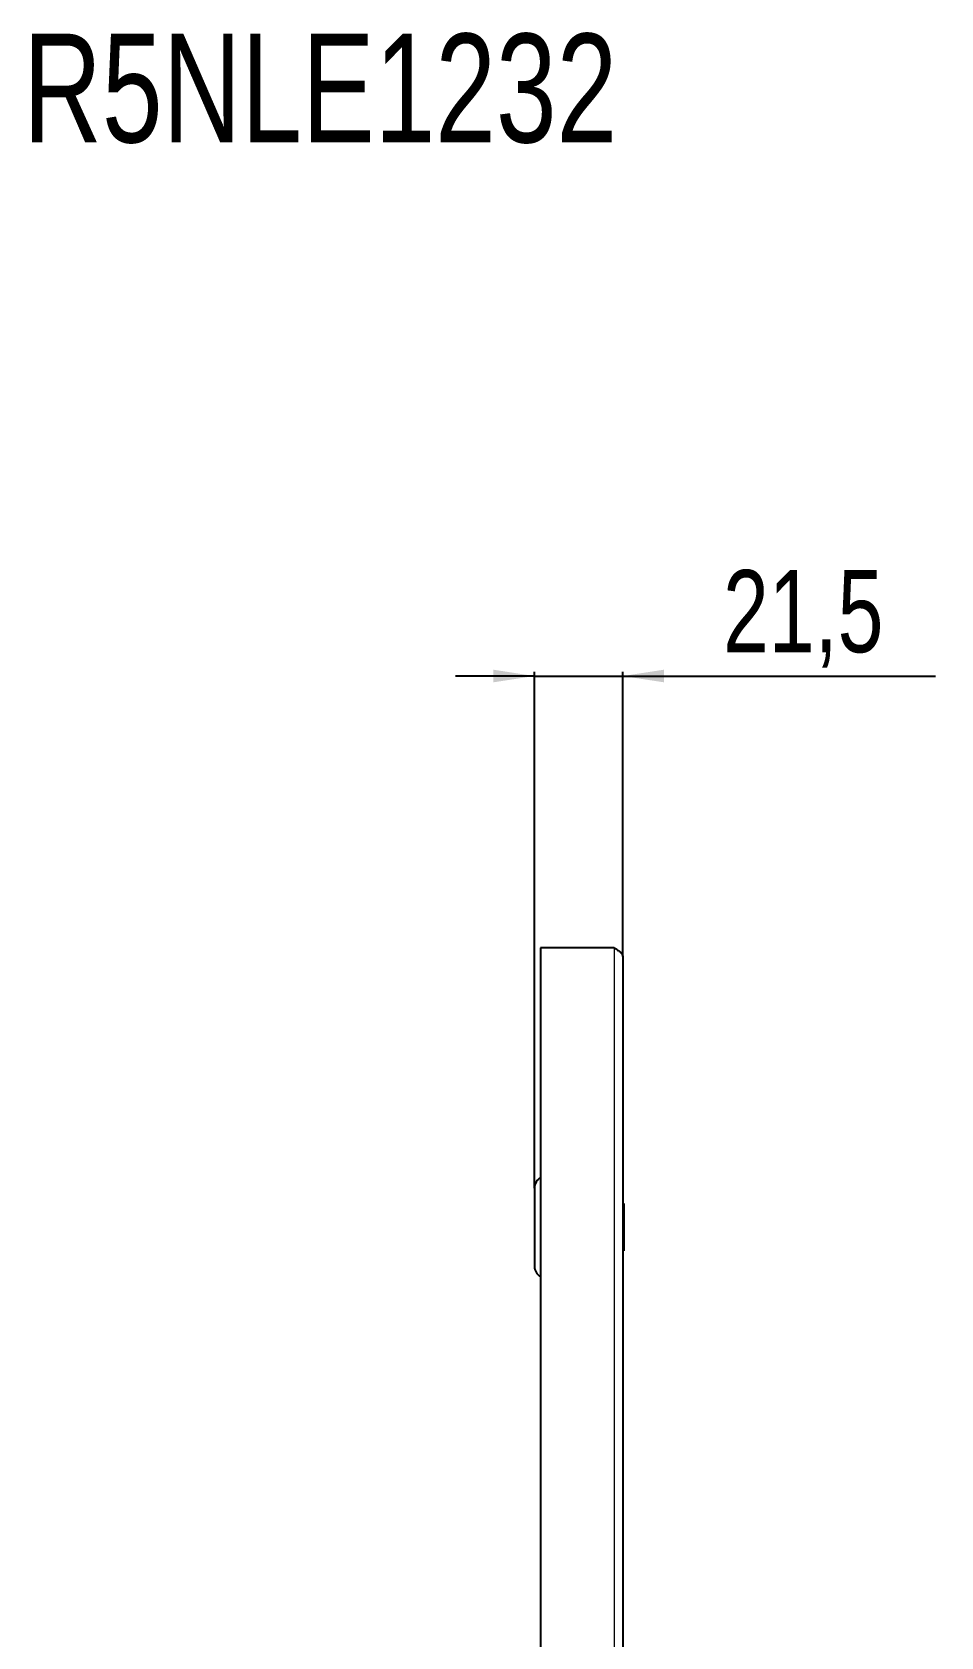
# Model space of a CAD drawing. Header units: millimetres. Extents: x -222 to 959, y -583 to 1023.
# Drawn here: x 344.1 to 565.3, y 632.6 to 1023.3 of the extents above; entities that cross this region are included whole.
import ezdxf

# ---------------------------------------------------------------- set-up
doc = ezdxf.new("R2010")
doc.units = ezdxf.units.MM
doc.layers.add('FORMAT', color=7, linetype='Continuous')
doc.styles.add('SLDTEXTSTYLE0', font='TXT', dxfattribs={"width": 0.75})
doc.dimstyles.new('SLDDIMSTYLE1', dxfattribs={"dimtxt": 20, "dimasz": 10, "dimexe": 0, "dimexo": 0.0625, "dimgap": 5, "dimtad": 2, "dimdec": 1, "dimrnd": 1e-09, "dimzin": 12, "dimdsep": 46, "dimtxsty": 'SLDTEXTSTYLE0', "dimsah": 1, "dimcen": 0.09, "dimadec": 0, "dimazin": 3, "dimtfac": 1, "dimtmove": 0, "dimatfit": 0, "dimfxl": 0, "dimfrac": 2, "dimtolj": 1, "dimtzin": 12, "dimarcsym": 0})

# ---------------------------------------------------------------- blocks, each defined once
blk = doc.blocks.new('_D_4')
at = {"layer": 'FORMAT'}
for p, q in [((466.36, 741.9), (466.36, 867.55)), ((487.86, 798.3), (487.86, 867.55)), ((466.36, 866.55), (447.13, 866.55)), ((466.36, 866.55), (487.86, 866.55)), ((487.86, 866.55), (563.98, 866.55))]:
    blk.add_line(p, q, dxfattribs=at)
for points in [[(466.36, 866.55), (456.36, 868.09), (456.36, 865.02)], [(487.86, 866.55), (497.86, 865.02), (497.86, 868.09)]]:
    blk.add_solid(points, dxfattribs=at)
at = {"layer": 'FORMAT', "insert": (512.25, 892.34), "char_height": 20, "attachment_point": 1, "style": 'SLDTEXTSTYLE0'}
blk.add_mtext('21,5', dxfattribs=at)

msp = doc.modelspace()

# ---------------------------------------------------------------- linework, layer by layer
at = {"color": 7, "linetype": 'Continuous', "lineweight": 25}
for p, q in [((467.86, 800.39), (467.86, -360.61)), ((485.76, 800.39), (467.86, 800.39)), ((487.86, 798.29), (487.86, -358.51)), ((466.36, 741.89), (466.36, 722.89)), ((488.12, 738.17), (487.86, 738.17)), ((488.12, 738.17), (488.12, 737.46)), ((488.12, 737.46), (488.12, 726.6)), ((487.86, 726.6), (488.12, 726.6))]:
    msp.add_line(p, q, dxfattribs=at)
at = {"color": 8, "linetype": 'Continuous', "lineweight": 18}
msp.add_line((485.76, 800.39), (485.76, -360.61), dxfattribs=at)
at = {"color": 7, "linetype": 'Continuous', "lineweight": 25}
for centre, start, end in [((469.36, 741.89), 120, 180), ((469.36, 722.89), 180, 240)]:
    msp.add_arc(centre, 3, start, end, dxfattribs=at)
msp.add_open_spline([(485.76, 800.39), (486.04, 800.21), (486.6, 799.85), (487.3, 799.32), (487.77, 798.8), (487.83, 798.45), (487.86, 798.29)], degree=3, knots=[0, 0, 0, 0, 0.2547568, 0.5096489, 0.7645419, 1, 1, 1, 1], dxfattribs=at)

# ---------------------------------------------------------------- texts
at = {"layer": 'FORMAT', "insert": (341.94, 1022.92), "char_height": 26.458, "attachment_point": 1, "style": 'SLDTEXTSTYLE0'}
msp.add_mtext('R5NLE1232', dxfattribs=at)

# ---------------------------------------------------------------- dimensions: what is measured, and where the dimension line sits
at = {"layer": 'FORMAT'}
dim = msp.add_linear_dim(base=(487.86, 866.55), p1=(466.36, 741.89), p2=(487.86, 798.29), dimstyle='SLDDIMSTYLE1', dxfattribs=at)
dim.commit()
dim.dimension.update_dxf_attribs({"geometry": '_D_4', "text_midpoint": (538.12, 866.55), "dimtype": 160})

doc.saveas('drawing.dxf')
